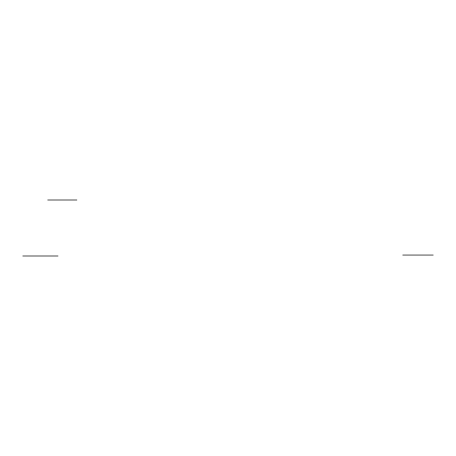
<?xml version="1.0" encoding="UTF-8"?>
<svg xmlns="http://www.w3.org/2000/svg" width="456" height="456" viewBox="0 0 456 456"><rect width="100%" height="100%" fill="white"/><g stroke="black" fill="none" stroke-linecap="round" stroke-linejoin="round"><path stroke-width="0.68" d="M47.726 200.002L76.876 200.002M402.751 255.052L433.2 255.052M22.8 255.998L58.015 255.998"/></g></svg>
